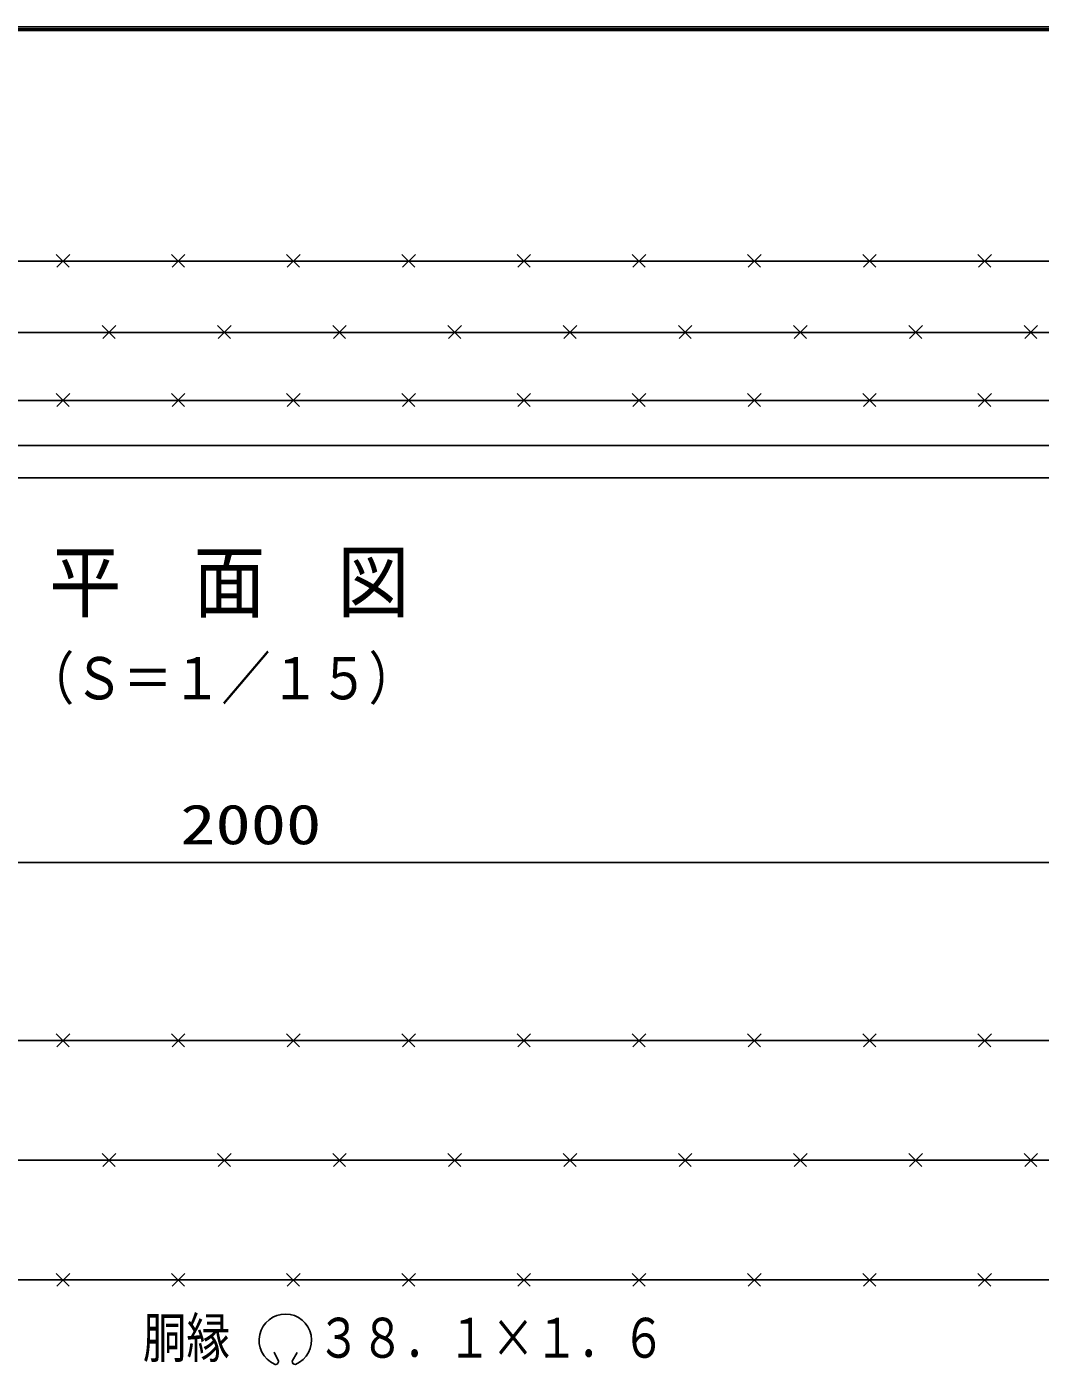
# Model space of a CAD drawing. Units: millimetres, scale not verified. Extents: x -4425 to 4425, y -3150 to 3150.
# Drawn here: x -2699 to -1600, y 1467 to 2925 of the extents above; entities that cross this region are included whole.
import ezdxf
from ezdxf.enums import TextEntityAlignment as Align

# ---------------------------------------------------------------- set-up
doc = ezdxf.new("R2010")
doc.units = ezdxf.units.MM
doc.header["$LTSCALE"] = 20
for name, color, linetype, lineweight in [('0-2_1', 7, 'Continuous', 25), ('0-3_0', 7, 'Continuous', 25), ('0-E_WAKU', 7, 'Continuous', 25)]:
    doc.layers.add(name, color=color, linetype=linetype, lineweight=lineweight)
doc.styles.add('ＭＳ ゴシック', font='')
doc.styles.get('ＭＳ ゴシック').set_extended_font_data('MS Gothic')

msp = doc.modelspace()

# ---------------------------------------------------------------- linework, layer by layer
at = {"layer": '0-2_1'}
for p, q in [((-1442.8, 2670.85), (-3471.2, 2670.85)), ((-2653.07, 2664.25), (-2667.07, 2678.25)), ((-2653.07, 2664.25), (-2667.07, 2678.25)), ((-2666.41, 2664.25), (-2652.41, 2678.25)), ((-2666.41, 2664.25), (-2652.41, 2678.25)), ((-2528.07, 2664.25), (-2542.07, 2678.25)), ((-2528.07, 2664.25), (-2542.07, 2678.25)), ((-2541.41, 2664.25), (-2527.41, 2678.25)), ((-2541.41, 2664.25), (-2527.41, 2678.25)), ((-2403.07, 2664.25), (-2417.07, 2678.25)), ((-2403.07, 2664.25), (-2417.07, 2678.25)), ((-2416.41, 2664.25), (-2402.41, 2678.25)), ((-2416.41, 2664.25), (-2402.41, 2678.25)), ((-2278.07, 2664.25), (-2292.07, 2678.25)), ((-2278.07, 2664.25), (-2292.07, 2678.25)), ((-2291.41, 2664.25), (-2277.41, 2678.25)), ((-2291.41, 2664.25), (-2277.41, 2678.25)), ((-2153.07, 2664.25), (-2167.07, 2678.25)), ((-2153.07, 2664.25), (-2167.07, 2678.25)), ((-2166.41, 2664.25), (-2152.41, 2678.25)), ((-2166.41, 2664.25), (-2152.41, 2678.25)), ((-2028.07, 2664.25), (-2042.07, 2678.25)), ((-2028.07, 2664.25), (-2042.07, 2678.25)), ((-2041.41, 2664.25), (-2027.41, 2678.25)), ((-2041.41, 2664.25), (-2027.41, 2678.25)), ((-1903.07, 2664.25), (-1917.07, 2678.25)), ((-1903.07, 2664.25), (-1917.07, 2678.25)), ((-1916.41, 2664.25), (-1902.41, 2678.25)), ((-1916.41, 2664.25), (-1902.41, 2678.25)), ((-1778.07, 2664.25), (-1792.07, 2678.25)), ((-1778.07, 2664.25), (-1792.07, 2678.25)), ((-1791.41, 2664.25), (-1777.41, 2678.25)), ((-1791.41, 2664.25), (-1777.41, 2678.25)), ((-1653.07, 2664.25), (-1667.07, 2678.25)), ((-1653.07, 2664.25), (-1667.07, 2678.25)), ((-1666.41, 2664.25), (-1652.41, 2678.25)), ((-1666.41, 2664.25), (-1652.41, 2678.25)), ((-2603.07, 2587.04), (-2617.07, 2601.04)), ((-2616.41, 2587.04), (-2602.41, 2601.04)), ((-2478.07, 2587.04), (-2492.07, 2601.04)), ((-2491.41, 2587.04), (-2477.41, 2601.04)), ((-2353.07, 2587.04), (-2367.07, 2601.04)), ((-2366.41, 2587.04), (-2352.41, 2601.04)), ((-2228.07, 2587.04), (-2242.07, 2601.04)), ((-2241.41, 2587.04), (-2227.41, 2601.04)), ((-2103.07, 2587.04), (-2117.07, 2601.04)), ((-2103.07, 2587.04), (-2117.07, 2601.04)), ((-2116.41, 2587.04), (-2102.41, 2601.04)), ((-2116.41, 2587.04), (-2102.41, 2601.04)), ((-1978.07, 2587.04), (-1992.07, 2601.04)), ((-1991.41, 2587.04), (-1977.41, 2601.04)), ((-1853.07, 2587.04), (-1867.07, 2601.04)), ((-1866.41, 2587.04), (-1852.41, 2601.04)), ((-1728.07, 2587.04), (-1742.07, 2601.04)), ((-1741.41, 2587.04), (-1727.41, 2601.04)), ((-1603.07, 2587.04), (-1617.07, 2601.04)), ((-1616.41, 2587.04), (-1602.41, 2601.04)), ((-1141.95, 2593.64), (-3471.01, 2593.64)), ((-2653.07, 2513.16), (-2667.07, 2527.16)), ((-2666.41, 2513.16), (-2652.41, 2527.16)), ((-2528.07, 2513.16), (-2542.07, 2527.16)), ((-2541.41, 2513.16), (-2527.41, 2527.16)), ((-2403.07, 2513.16), (-2417.07, 2527.16)), ((-2403.07, 2513.16), (-2417.07, 2527.16)), ((-2416.41, 2513.16), (-2402.41, 2527.16)), ((-2416.41, 2513.16), (-2402.41, 2527.16)), ((-2278.07, 2513.16), (-2292.07, 2527.16)), ((-2291.41, 2513.16), (-2277.41, 2527.16)), ((-2153.07, 2513.16), (-2167.07, 2527.16)), ((-2166.41, 2513.16), (-2152.41, 2527.16)), ((-2028.07, 2513.16), (-2042.07, 2527.16)), ((-2028.07, 2513.16), (-2042.07, 2527.16)), ((-2041.41, 2513.16), (-2027.41, 2527.16)), ((-2041.41, 2513.16), (-2027.41, 2527.16)), ((-1903.07, 2513.16), (-1917.07, 2527.16)), ((-1916.41, 2513.16), (-1902.41, 2527.16)), ((-1778.07, 2513.16), (-1792.07, 2527.16)), ((-1791.41, 2513.16), (-1777.41, 2527.16)), ((-1653.07, 2513.16), (-1667.07, 2527.16)), ((-1666.41, 2513.16), (-1652.41, 2527.16)), ((-1141.95, 2519.76), (-3471.28, 2519.76)), ((-1571.95, 2470.85), (-3371.95, 2470.85)), ((-1571.95, 2435.85), (-3371.95, 2435.85)), ((-3496.95, 1825.59), (-1141.95, 1825.59)), ((-3496.95, 1825.59), (-1141.95, 1825.59)), ((-2653.07, 1818.59), (-2667.07, 1832.59)), ((-2653.07, 1818.59), (-2667.07, 1832.59)), ((-2666.41, 1818.59), (-2652.41, 1832.59)), ((-2666.41, 1818.59), (-2652.41, 1832.59)), ((-2528.07, 1818.59), (-2542.07, 1832.59)), ((-2528.07, 1818.59), (-2542.07, 1832.59)), ((-2541.41, 1818.59), (-2527.41, 1832.59)), ((-2541.41, 1818.59), (-2527.41, 1832.59)), ((-2403.07, 1818.59), (-2417.07, 1832.59)), ((-2403.07, 1818.59), (-2417.07, 1832.59)), ((-2416.41, 1818.59), (-2402.41, 1832.59)), ((-2416.41, 1818.59), (-2402.41, 1832.59)), ((-2278.07, 1818.59), (-2292.07, 1832.59)), ((-2278.07, 1818.59), (-2292.07, 1832.59)), ((-2291.41, 1818.59), (-2277.41, 1832.59)), ((-2291.41, 1818.59), (-2277.41, 1832.59)), ((-2153.07, 1818.59), (-2167.07, 1832.59)), ((-2153.07, 1818.59), (-2167.07, 1832.59)), ((-2166.41, 1818.59), (-2152.41, 1832.59)), ((-2166.41, 1818.59), (-2152.41, 1832.59)), ((-2028.07, 1818.59), (-2042.07, 1832.59)), ((-2028.07, 1818.59), (-2042.07, 1832.59)), ((-2041.41, 1818.59), (-2027.41, 1832.59)), ((-2041.41, 1818.59), (-2027.41, 1832.59)), ((-1903.07, 1818.59), (-1917.07, 1832.59)), ((-1903.07, 1818.59), (-1917.07, 1832.59)), ((-1916.41, 1818.59), (-1902.41, 1832.59)), ((-1916.41, 1818.59), (-1902.41, 1832.59)), ((-1778.07, 1818.59), (-1792.07, 1832.59)), ((-1778.07, 1818.59), (-1792.07, 1832.59)), ((-1791.41, 1818.59), (-1777.41, 1832.59)), ((-1791.41, 1818.59), (-1777.41, 1832.59)), ((-1653.07, 1818.59), (-1667.07, 1832.59)), ((-1653.07, 1818.59), (-1667.07, 1832.59)), ((-1666.41, 1818.59), (-1652.41, 1832.59)), ((-1666.41, 1818.59), (-1652.41, 1832.59)), ((-3496.95, 1695.69), (-1141.95, 1695.69)), ((-2603.07, 1688.69), (-2617.07, 1702.69)), ((-2603.07, 1688.69), (-2617.07, 1702.69)), ((-2616.41, 1688.69), (-2602.41, 1702.69)), ((-2616.41, 1688.69), (-2602.41, 1702.69)), ((-2478.07, 1688.69), (-2492.07, 1702.69)), ((-2478.07, 1688.69), (-2492.07, 1702.69)), ((-2491.41, 1688.69), (-2477.41, 1702.69)), ((-2491.41, 1688.69), (-2477.41, 1702.69)), ((-2353.07, 1688.69), (-2367.07, 1702.69)), ((-2353.07, 1688.69), (-2367.07, 1702.69)), ((-2366.41, 1688.69), (-2352.41, 1702.69)), ((-2366.41, 1688.69), (-2352.41, 1702.69)), ((-2228.07, 1688.69), (-2242.07, 1702.69)), ((-2228.07, 1688.69), (-2242.07, 1702.69)), ((-2241.41, 1688.69), (-2227.41, 1702.69)), ((-2241.41, 1688.69), (-2227.41, 1702.69)), ((-2103.07, 1688.69), (-2117.07, 1702.69)), ((-2103.07, 1688.69), (-2117.07, 1702.69)), ((-2116.41, 1688.69), (-2102.41, 1702.69)), ((-2116.41, 1688.69), (-2102.41, 1702.69)), ((-1978.07, 1688.69), (-1992.07, 1702.69)), ((-1978.07, 1688.69), (-1992.07, 1702.69)), ((-1991.41, 1688.69), (-1977.41, 1702.69)), ((-1991.41, 1688.69), (-1977.41, 1702.69)), ((-1853.07, 1688.69), (-1867.07, 1702.69)), ((-1853.07, 1688.69), (-1867.07, 1702.69)), ((-1866.41, 1688.69), (-1852.41, 1702.69)), ((-1866.41, 1688.69), (-1852.41, 1702.69)), ((-1728.07, 1688.69), (-1742.07, 1702.69)), ((-1728.07, 1688.69), (-1742.07, 1702.69)), ((-1741.41, 1688.69), (-1727.41, 1702.69)), ((-1741.41, 1688.69), (-1727.41, 1702.69)), ((-1603.07, 1688.69), (-1617.07, 1702.69)), ((-1603.07, 1688.69), (-1617.07, 1702.69)), ((-1616.41, 1688.69), (-1602.41, 1702.69)), ((-1616.41, 1688.69), (-1602.41, 1702.69)), ((-3467.14, 1565.78), (-1141.95, 1565.79)), ((-3467.14, 1565.78), (-1141.95, 1565.79)), ((-2653.07, 1558.78), (-2667.07, 1572.78)), ((-2653.07, 1558.78), (-2667.07, 1572.78)), ((-2666.41, 1558.78), (-2652.41, 1572.78)), ((-2666.41, 1558.78), (-2652.41, 1572.78)), ((-2528.07, 1558.78), (-2542.07, 1572.78)), ((-2528.07, 1558.78), (-2542.07, 1572.78)), ((-2541.41, 1558.78), (-2527.41, 1572.78)), ((-2541.41, 1558.78), (-2527.41, 1572.78)), ((-2403.07, 1558.78), (-2417.07, 1572.78)), ((-2403.07, 1558.78), (-2417.07, 1572.78)), ((-2416.41, 1558.78), (-2402.41, 1572.78)), ((-2416.41, 1558.78), (-2402.41, 1572.78)), ((-2278.07, 1558.78), (-2292.07, 1572.78)), ((-2278.07, 1558.78), (-2292.07, 1572.78)), ((-2291.41, 1558.78), (-2277.41, 1572.78)), ((-2291.41, 1558.78), (-2277.41, 1572.78)), ((-2153.07, 1558.78), (-2167.07, 1572.78)), ((-2153.07, 1558.78), (-2167.07, 1572.78)), ((-2166.41, 1558.78), (-2152.41, 1572.78)), ((-2166.41, 1558.78), (-2152.41, 1572.78)), ((-2028.07, 1558.78), (-2042.07, 1572.78)), ((-2028.07, 1558.78), (-2042.07, 1572.78)), ((-2041.41, 1558.78), (-2027.41, 1572.78)), ((-2041.41, 1558.78), (-2027.41, 1572.78)), ((-1903.07, 1558.78), (-1917.07, 1572.78)), ((-1903.07, 1558.78), (-1917.07, 1572.78)), ((-1916.41, 1558.78), (-1902.41, 1572.78)), ((-1916.41, 1558.78), (-1902.41, 1572.78)), ((-1778.07, 1558.78), (-1792.07, 1572.78)), ((-1778.07, 1558.78), (-1792.07, 1572.78)), ((-1791.41, 1558.78), (-1777.41, 1572.78)), ((-1791.41, 1558.78), (-1777.41, 1572.78)), ((-1653.07, 1558.78), (-1667.07, 1572.78)), ((-1653.07, 1558.78), (-1667.07, 1572.78)), ((-1666.41, 1558.78), (-1652.41, 1572.78)), ((-1666.41, 1558.78), (-1652.41, 1572.78))]:
    msp.add_line(p, q, dxfattribs=at)
at = {"layer": '0-2_1', "color": 4}
for p, q in [((-2426.07, 1477.56), (-2430.66, 1487.41)), ((-2426.07, 1477.56), (-2430.66, 1487.41)), ((-2410.96, 1477.55), (-2405.53, 1486.95)), ((-2410.96, 1477.55), (-2405.53, 1486.95))]:
    msp.add_line(p, q, dxfattribs=at)
for centre, radius, start, end in [((-2418.51, 1500.21), 28.5, 292.92895, 245.65735), ((-2418.51, 1500.21), 28.5, 292.92895, 245.65735), ((-2429.01, 1477.01), 3, 245.55066, 10.6575), ((-2429.01, 1477.01), 3, 245.55066, 10.6575), ((-2408.01, 1476.99), 3, 169.34241, 276.63708), ((-2408.01, 1476.99), 3, 169.34241, 276.63708)]:
    msp.add_arc(centre, radius, start, end, dxfattribs=at)
at = {"layer": '0-3_0', "color": 2}
msp.add_line((-3426.95, 2018.62), (-1516.95, 2018.62), dxfattribs=at)
at = {"layer": '0-E_WAKU'}
msp.add_line((-4048, 2923), (4198, 2923), dxfattribs=at)
msp.add_lwpolyline([(-4050, 2925), (4200, 2925), (4200, -2925), (-4050, -2925)], close=True, dxfattribs=at)
msp.add_lwpolyline([(-4046, -2921), (-4046, 2921), (4196, 2921)], dxfattribs=at)

# ---------------------------------------------------------------- texts
at = {"layer": '0-2_1', "color": 4, "style": 'ＭＳ ゴシック'}
for s, height, width, p in [('平\u3000面\u3000図', 63.64, 0.9, (-2674.45, 2272.07)), ('（Ｓ＝１／１５）', 45.89, 0.85, (-2700.7, 2181.73)), ('胴縁\u3000\u3000３８．１×１．６', 43.3, 0.8, (-2573.09, 1468.29))]:
    msp.add_text(s, height=height, dxfattribs=dict(at, width=width)).set_placement(p, align=Align.BOTTOM_LEFT)
at = {"layer": '0-3_0', "color": 3, "style": 'ＭＳ ゴシック', "width": 1.3}
msp.add_text('2000', height=43.26, dxfattribs=at).set_placement((-2532.51, 2025.29), align=Align.BOTTOM_LEFT)

doc.saveas('drawing.dxf')
